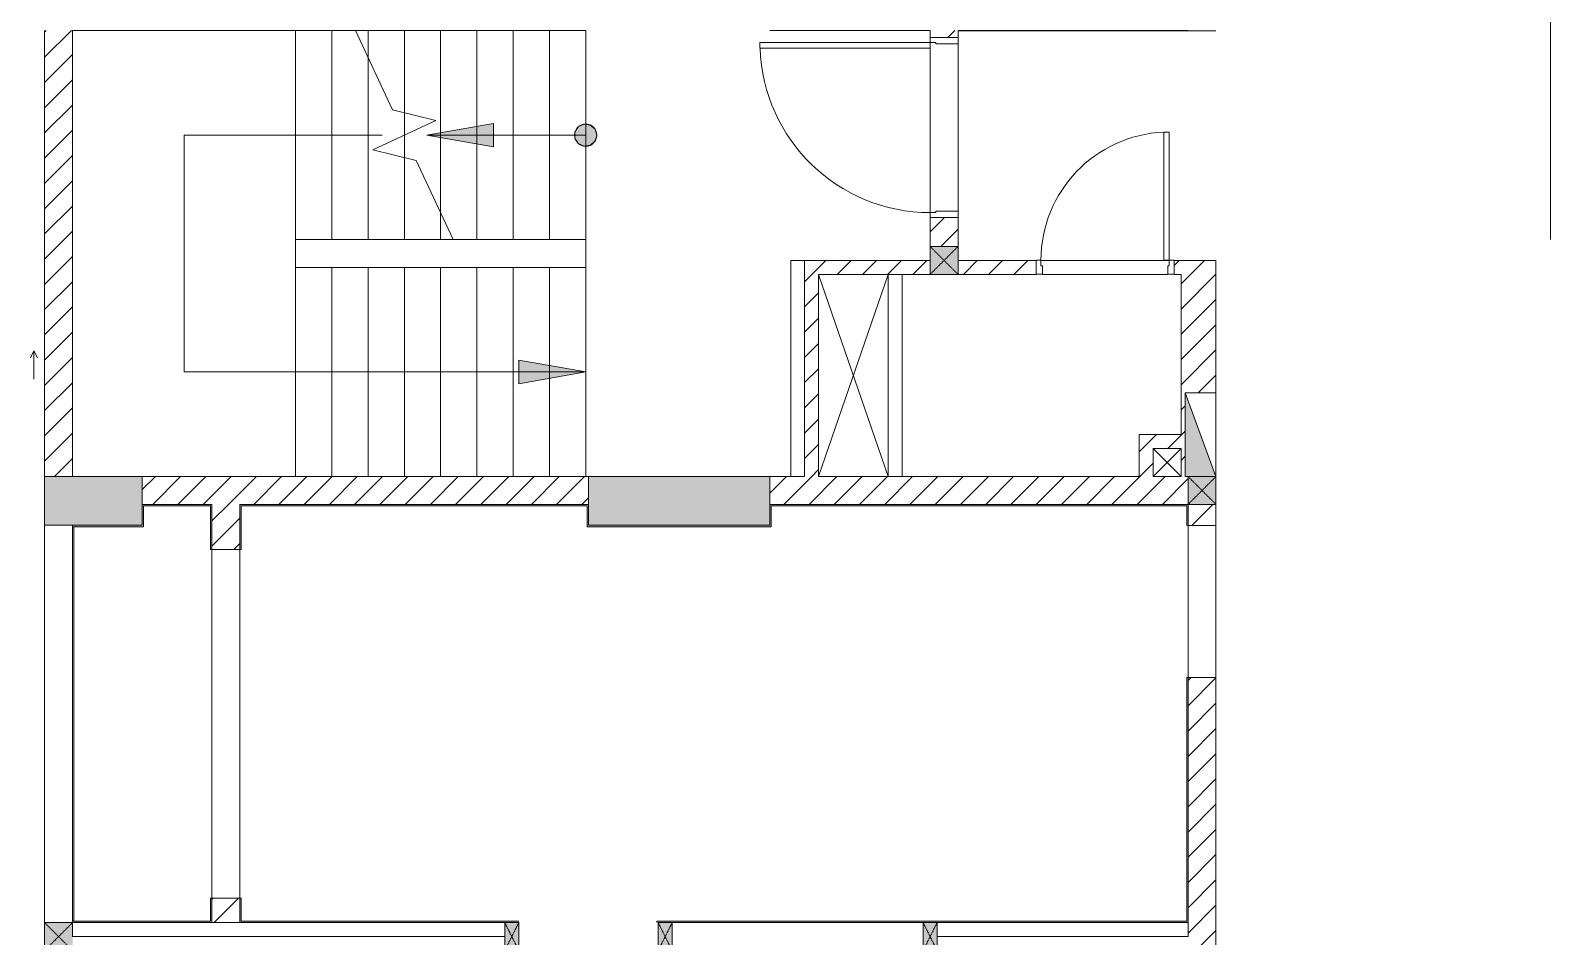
# Model space of a CAD drawing. Header units: millimetres. Extents: x 81424 to 264319, y 405 to 78637.
# Drawn here: x 170516 to 181417, y 30537 to 37037 of the extents above; entities that cross this region are included whole.
import ezdxf

# ---------------------------------------------------------------- set-up
doc = ezdxf.new("R2010")
doc.units = ezdxf.units.MM
doc.linetypes.add('IMPORT-Dash _2_', pattern=[6, 3, -3])
for name, color, linetype, lineweight in [('0-2', 130, 'Continuous', 9), ('A-DETL-GENF-7', 130, 'Continuous', 9), ('A-DOOR-FRAM-2', 130, 'Continuous', 9), ('A-FLOR-1', 130, 'Continuous', 9), ('A-GLAZ-2', 130, 'Continuous', 9), ('A-WALL-1', 130, 'Continuous', 9), ('A-WALL-PATT-4', 130, 'Continuous', 9), ('A_1404_dwg-1', 130, 'Continuous', 9), ('E-FIRE', 130, 'Continuous', 9), ('I-WALL', 130, 'Continuous', 9), ('I-WALL-1', 130, 'Continuous', 9), ('S-COLS-1', 130, 'Continuous', 9), ('S-COLS-2', 130, 'Continuous', 9), ('S-COLS-4', 130, 'Continuous', 9), ('S-COLS-9', 130, 'IMPORT-Dash _2_', 9), ('S-COLS-HDLN-1', 130, 'IMPORT-Dash _2_', 9), ('S-STRS', 130, 'Continuous', 9), ('S-STRS-ANNO', 130, 'Continuous', 9), ('S-STRS-MBND', 130, 'Continuous', 9)]:
    doc.layers.add(name, color=color, linetype=linetype, lineweight=lineweight)
pattern_1 = [(45, (0, 0), (-90.50967, 90.50967), [])]

# ---------------------------------------------------------------- blocks, each defined once
blk = doc.blocks.new('A_1404_dwg_NCV_TKTC_KET CAU_rvt-1-TKTC_MB HOÀN THIỆN SÀN TẦNG 3-4-4819833-KeyPlan-CH4')
at = {"layer": 'S-COLS-1'}
for points in [[(34353, 33487), (34353, 33837), (33653, 33837), (33653, 33487), (33853, 33487)], [(37553, 33487), (38853, 33487), (38853, 33837), (37553, 33837), (37553, 33627)]]:
    blk.add_hatch(color=256, dxfattribs=at).paths.add_polyline_path(points)
at = {"layer": 'A-FLOR-1'}
for p, q in [((37533, 35536), (37533, 33837)), ((39703, 33837), (39203, 33837))]:
    blk.add_line(p, q, dxfattribs=at)
at = {"layer": 'A-FLOR-1', "flags": 128}
blk.add_lwpolyline([(40003, 35730), (40003, 36950)], close=True, dxfattribs=at)
blk.add_lwpolyline([(39103, 35387), (40003, 35387), (39003, 35387), (39003, 33837)], dxfattribs=at)
at = {"layer": 'S-COLS-2', "flags": 128}
for points in [[(34353, 33637), (34353, 33837), (33653, 33837), (33653, 33487), (33853, 33487)], [(38853, 33637), (38853, 33837), (37553, 33837), (37553, 33637)]]:
    blk.add_lwpolyline(points, dxfattribs=at)
blk = doc.blocks.new('A_1404_dwg_G1_SOF - BO TRU - 100x200-746114-TKTC_MB HOÀN THIỆN SÀN TẦNG 3-4-4819846-KeyPlan-CH4')
at = {"layer": 'S-COLS-1'}
blk.add_hatch(color=256, dxfattribs=at).paths.add_polyline_path([(49953, 40037), (49953, 40237), (49853, 40237), (49853, 40037)])
at = {"layer": 'S-COLS-1', "flags": 128}
blk.add_lwpolyline([(49853, 40037), (49853, 40237), (49953, 40237), (49953, 40037)], close=True, dxfattribs=at)
at = {"layer": 'S-COLS-HDLN-1'}
for p, q in [((49953, 40037), (49853, 40237)), ((49853, 40037), (49953, 40237))]:
    blk.add_line(p, q, dxfattribs=at)
blk = doc.blocks.new('A_1404_dwg_NCV_TKTC_TANG 3 - 4_rvt-1-TKTC_MB HOÀN THIỆN SÀN TẦNG 3-4-4819943-KeyPlan-CH4')
at = {"layer": 'A-WALL-PATT-4'}
for points in [[(34843, 33627), (34843, 33637), (34353, 33637), (34354, 33627), (34363, 33627)], [(34353, 33487), (34363, 33487), (34363, 33627), (34353, 33627)], [(35053, 33627), (37553, 33627), (37553, 33637), (35053, 33637)], [(37553, 33477), (37553, 33627), (37543, 33627), (37543, 33477)], [(38853, 33487), (38863, 33487), (38863, 33637), (38853, 33637), (38853, 33487)], [(38863, 33627), (41843, 33627), (41843, 33637), (38863, 33637)], [(34363, 33477), (34363, 33487), (33853, 33487), (33853, 33477), (34354, 33477)], [(37553, 33477), (38863, 33477), (38863, 33487), (37553, 33487)], [(33863, 30637), (34853, 30638), (34853, 30647), (33853, 30647), (33853, 30637)], [(36953, 30637), (37053, 30638), (37053, 30647), (35053, 30647), (35053, 30637)], [(38153, 30637), (41843, 30637), (41843, 30647), (38043, 30647), (38043, 30637), (38053, 30637)]]:
    blk.add_hatch(color=256, dxfattribs=at).paths.add_polyline_path(points)
h = blk.add_hatch(color=256, dxfattribs=at)
h.paths.add_polyline_path([(34853, 30647), (34853, 30813), (34843, 30812), (34843, 30647)])
h.paths.add_polyline_path([(34843, 33313), (34853, 33313), (34853, 33637), (34843, 33637), (34843, 33627)])
h = blk.add_hatch(color=256, dxfattribs=at)
h.paths.add_polyline_path([(35053, 30647), (35063, 30647), (35063, 30813), (35053, 30812)])
h.paths.add_polyline_path([(35053, 33313), (35063, 33313), (35063, 33627), (35053, 33627)])
h = blk.add_hatch(color=256, dxfattribs=at)
h.paths.add_polyline_path([(41853, 30637), (41853, 32396), (41843, 32395), (41843, 30637)])
h.paths.add_polyline_path([(41853, 33486), (41853, 33637), (41843, 33637), (41843, 33486)])
at = {"layer": 'A-FLOR-1'}
blk.add_line((41853, 32396), (41853, 33486), dxfattribs=at)
at = {"layer": 'A-FLOR-1', "flags": 128}
blk.add_lwpolyline([(42053, 32396), (42053, 33486), (41853, 33486), (41853, 32396)], close=True, dxfattribs=at)
blk.add_lwpolyline([(35053, 33313), (34853, 33313), (34853, 30813), (35053, 30813), (35053, 33313), (35053, 30813)], dxfattribs=at)
at = {"layer": 'A-WALL-1'}
for p, q in [((33853, 30637), (33853, 30537)), ((36953, 30637), (33853, 30637)), ((39953, 30637), (38153, 30637)), ((33853, 30537), (36953, 30537))]:
    blk.add_line(p, q, dxfattribs=at)
at = {"layer": 'A-WALL-1', "flags": 128}
blk.add_lwpolyline([(40053, 30537), (41853, 30537), (41853, 30637), (40053, 30637)], dxfattribs=at)
at = {"layer": 'I-WALL'}
for p, q in [((33853, 30647), (33853, 33477)), ((33863, 33477), (33863, 30647))]:
    blk.add_line(p, q, dxfattribs=at)
at = {"layer": 'I-WALL-1'}
blk.add_line((38153, 30637), (39953, 30637), dxfattribs=at)
at = {"layer": 'I-WALL-1', "flags": 128}
for points in [[(34353, 33487), (33853, 33487), (33853, 33477), (34363, 33477), (34363, 33487), (34363, 33627), (34843, 33627), (34843, 33313), (34853, 33313), (34853, 33637), (34843, 33637), (34353, 33637), (34353, 33627)], [(38863, 33637), (38853, 33637), (38853, 33487), (37553, 33487), (37553, 33627), (37553, 33637), (35053, 33637), (35053, 33627), (35053, 33313), (35063, 33313), (35063, 33627), (37543, 33627), (37543, 33477), (37553, 33477), (38863, 33477), (38863, 33487), (38863, 33627), (41843, 33627), (41843, 33486), (41853, 33486), (41853, 33637), (41843, 33637)]]:
    blk.add_lwpolyline(points, close=True, dxfattribs=at)
for points in [[(40053, 30637), (41843, 30637), (41853, 30637), (41853, 32396), (41843, 32396), (41843, 30647), (38043, 30647), (38043, 30637)], [(33853, 30637), (34853, 30637), (34853, 30647), (34853, 30813), (34843, 30813), (34843, 30647)], [(37053, 30647), (35063, 30647), (35063, 30813), (35053, 30813), (35053, 30647), (35053, 30637), (36953, 30637)], [(34843, 30647), (33853, 30647), (33853, 30637)]]:
    blk.add_lwpolyline(points, dxfattribs=at)
for p in [(-12900, -9600), (-11800, -9600), (-9900, -9600)]:
    blk.add_blockref('A_1404_dwg_G1_SOF - BO TRU - 100x200-746114-TKTC_MB HOÀN THIỆN SÀN TẦNG 3-4-4819846-KeyPlan-CH4', p)
blk = doc.blocks.new('A_1404_dwg_FD_01 - FD_01-1200x2200mm-1787917-TKTC_MB HOÀN THIỆN SÀN TẦNG 3-4-4819960-KeyPlan-CH4')
at = {"layer": 'A-DETL-GENF-7', "flags": 128}
blk.add_lwpolyline([(38783, 36950), (40003, 36950), (40003, 36910), (38783, 36910)], close=True, dxfattribs=at)
at = {"layer": 'A-DETL-GENF-7'}
blk.add_arc((40003, 36950), 1220, 181.8789, 270, dxfattribs=at)
at = {"layer": 'A-DOOR-FRAM-2', "flags": 128}
for points in [[(40043, 36950), (40043, 36940), (40203, 36940), (40203, 36985), (40003, 36985), (40003, 36950)], [(40043, 35730), (40003, 35730), (40003, 35695), (40203, 35695), (40203, 35740), (40043, 35740)]]:
    blk.add_lwpolyline(points, close=True, dxfattribs=at)
blk = doc.blocks.new('A_1404_dwg_FD_02 - FD_03 - FD_03-KY THUAT-900x2200mm-801878-TKTC_MB HOÀN THIỆN SÀN TẦNG 3-4-4819963-KeyPlan-CH4')
at = {"layer": 'A-DETL-GENF-7', "flags": 128}
blk.add_lwpolyline([(45473, 51797), (44553, 51797), (44553, 51837), (45473, 51837)], close=True, dxfattribs=at)
at = {"layer": 'A-DETL-GENF-7'}
blk.add_arc((44553, 51797), 920, 2.4919, 90, dxfattribs=at)
at = {"layer": 'A-DOOR-FRAM-2', "flags": 128}
for points in [[(44513, 52717), (44553, 52717), (44553, 52752), (44453, 52752), (44453, 52707), (44513, 52707)], [(44513, 51797), (44513, 51807), (44453, 51807), (44453, 51762), (44553, 51762), (44553, 51797)]]:
    blk.add_lwpolyline(points, close=True, dxfattribs=at)
blk = doc.blocks.new('A_1404_dwg_G1_SOF - BO TRU - 200x200-V11-TKTC_MB HOÀN THIỆN SÀN TẦNG 3-4-4819990-KeyPlan-CH4')
at = {"layer": 'S-COLS-9'}
blk.add_hatch(color=256, dxfattribs=at).paths.add_polyline_path([(42053, 25437), (42053, 25637), (41853, 25637), (41853, 25437)])
at = {"layer": 'S-COLS-4', "flags": 128}
blk.add_lwpolyline([(41853, 25637), (41853, 25437), (42053, 25437), (42053, 25637)], dxfattribs=at)
at = {"layer": 'S-COLS-HDLN-1'}
for p, q in [((42053, 25637), (41853, 25437)), ((41853, 25637), (42053, 25437))]:
    blk.add_line(p, q, dxfattribs=at)
blk = doc.blocks.new('A_1404_dwg_G1_SOF - BO TRU - 200x200-3054293-TKTC_MB HOÀN THIỆN SÀN TẦNG 3-4-4819986-KeyPlan-CH4')
at = {"layer": 'S-COLS-9'}
blk.add_hatch(color=256, dxfattribs=at).paths.add_polyline_path([(41853, 71512), (42053, 71512), (42052, 71712), (41853, 71712)])
at = {"layer": 'S-COLS-4', "flags": 128}
blk.add_lwpolyline([(42053, 71712), (41853, 71712), (41853, 71512), (42053, 71512)], close=True, dxfattribs=at)
at = {"layer": 'S-COLS-HDLN-1'}
for p, q in [((42053, 71712), (41853, 71512)), ((41853, 71712), (42053, 71512))]:
    blk.add_line(p, q, dxfattribs=at)
blk = doc.blocks.new('A_1404_dwg_G1_SOF - BO TRU - 200x200-V8-TKTC_MB HOÀN THIỆN SÀN TẦNG 3-4-4819987-KeyPlan-CH4')
at = {"layer": 'S-COLS-9'}
blk.add_hatch(color=256, dxfattribs=at).paths.add_polyline_path([(46553, 71512), (46753, 71512), (46753, 71712), (46553, 71712), (46553, 71512)])
at = {"layer": 'S-COLS-4', "flags": 128}
blk.add_lwpolyline([(46753, 71712), (46553, 71712), (46553, 71512), (46753, 71512)], dxfattribs=at)
at = {"layer": 'S-COLS-HDLN-1'}
for p, q in [((46753, 71712), (46553, 71512)), ((46553, 71712), (46753, 71512))]:
    blk.add_line(p, q, dxfattribs=at)
blk = doc.blocks.new('A_1404_dwg_1_FAMILY RVT - W01-WxH 1000x3200-3541590-TKTC_MB HOÀN THIỆN SÀN TẦNG 3-4-4820047-KeyPlan-CH4')
at = {"layer": 'A-GLAZ-2'}
blk.add_line((33576, 34739), (33576, 34536), dxfattribs=at)
at = {"layer": 'A-GLAZ-2', "flags": 128}
blk.add_lwpolyline([(33551, 34688), (33576, 34739), (33602, 34688)], dxfattribs=at)
blk = doc.blocks.new('A_1404_dwg_40_HY_FIX_FS-FH_FHR_R19_Scale 1_300 - FH _ FHR-4760871-TKTC_MB HOÀN THIỆN SÀN TẦNG 3-4-4820053-KeyPlan-CH4')
at = {"layer": 'E-FIRE'}
blk.add_hatch(color=256, dxfattribs=at).paths.add_polyline_path([(41852, 33837), (42053, 33837), (41833, 34437), (41833, 33837)])
at = {"layer": 'A-DETL-GENF-7', "flags": 128}
for points in [[(41833, 33837), (42053, 33837), (41833, 34437)], [(42053, 34437), (41833, 34437), (41833, 33837), (42053, 33837)]]:
    blk.add_lwpolyline(points, close=True, dxfattribs=at)
blk = doc.blocks.new('A_1404_dwg-4819832-KeyPlan-CH4')
at = {"layer": 'A-WALL-PATT-4'}
h = blk.add_hatch(dxfattribs=at)
h.set_pattern_fill('FP_29', color=256, style=0, pattern_type=2)
h.set_pattern_definition(pattern_1)
h.paths.add_polyline_path([(33853, 33837), (33853, 37037), (33653, 37037), (33653, 33837)])
h = blk.add_hatch(dxfattribs=at)
h.set_pattern_fill('FP_29', color=256, style=0, pattern_type=2)
h.set_pattern_definition(pattern_1)
h.paths.add_polyline_path([(40203, 35487), (40203, 35695), (40003, 35695), (40003, 35487)])
h.paths.add_polyline_path([(40203, 36985), (40203, 37037), (40003, 37037), (40003, 36985)])
h = blk.add_hatch(dxfattribs=at)
h.set_pattern_fill('FP_29', color=256, style=0, pattern_type=2)
h.set_pattern_definition(pattern_1)
h.paths.add_polyline_path([(39103, 33837), (39203, 33837), (39203, 35387), (39103, 35387), (39103, 35287)])
h = blk.add_hatch(dxfattribs=at)
h.set_pattern_fill('FP_29', color=256, style=0, pattern_type=2)
h.set_pattern_definition(pattern_1)
h.paths.add_polyline_path([(41803, 35287), (41803, 35387), (41753, 35387), (41753, 35287)])
h.paths.add_polyline_path([(39409, 35287), (40003, 35287), (40003, 35387), (39203, 35387), (39203, 35287)])
h.paths.add_polyline_path([(40203, 35287), (40763, 35287), (40763, 35387), (40203, 35387)])
h = blk.add_hatch(dxfattribs=at)
h.set_pattern_fill('FP_29', color=256, style=0, pattern_type=2)
h.set_pattern_definition(pattern_1)
h.paths.add_polyline_path([(41803, 33837), (41833, 33837), (41833, 34437), (42053, 34437), (42053, 35387), (41803, 35387), (41803, 34038)])
h = blk.add_hatch(dxfattribs=at)
h.set_pattern_fill('FP_29', color=256, style=0, pattern_type=2)
h.set_pattern_definition(pattern_1)
h.paths.add_polyline_path([(41503, 33837), (41603, 33837), (41603, 34138), (41503, 34138), (41503, 34038)])
h = blk.add_hatch(dxfattribs=at)
h.set_pattern_fill('FP_29', color=256, style=0, pattern_type=2)
h.set_pattern_definition(pattern_1)
h.paths.add_polyline_path([(41803, 34038), (41803, 34138), (41603, 34138), (41603, 34038)])
h = blk.add_hatch(dxfattribs=at)
h.set_pattern_fill('FP_29', color=256, style=0, pattern_type=2)
h.set_pattern_definition(pattern_1)
h.paths.add_polyline_path([(34353, 33637), (37553, 33637), (37553, 33837), (34353, 33837)])
h = blk.add_hatch(dxfattribs=at)
h.set_pattern_fill('FP_29', color=256, style=0, pattern_type=2)
h.set_pattern_definition(pattern_1)
h.paths.add_polyline_path([(41833, 33637), (41853, 33637), (41852, 33837), (38853, 33837), (38853, 33637), (41803, 33637)])
h = blk.add_hatch(dxfattribs=at)
h.set_pattern_fill('FP_29', color=256, style=0, pattern_type=2)
h.set_pattern_definition(pattern_1)
h.paths.add_polyline_path([(35053, 30638), (35053, 30812), (34853, 30812), (34853, 30638)])
h.paths.add_polyline_path([(34853, 33313), (35053, 33313), (35053, 33637), (34853, 33637), (34853, 33627)])
h = blk.add_hatch(dxfattribs=at)
h.set_pattern_fill('FP_29', color=256, style=0, pattern_type=2)
h.set_pattern_definition(pattern_1)
h.paths.add_polyline_path([(42053, 29587), (42053, 32395), (41853, 32395), (41853, 29587)])
h.paths.add_polyline_path([(41853, 33486), (42053, 33486), (42053, 33637), (41853, 33637), (41853, 33609)])
at = {"layer": 'S-STRS-ANNO'}
for points in [[(36873, 36201), (36873, 36370), (36393, 36286), (36478, 36271)], [(37521, 36206), (37573, 36219), (37602, 36249), (37610, 36295), (37600, 36329), (37563, 36359), (37517, 36363), (37480, 36346), (37456, 36302), (37456, 36262), (37487, 36222), (37517, 36208)], [(37053, 34502), (37533, 34587), (37053, 34672)]]:
    blk.add_hatch(color=256, dxfattribs=at).paths.add_polyline_path(points)
h = blk.add_hatch(color=256, dxfattribs=at)
h.paths.add_polyline_path([(37512, 36208), (37512, 36211), (37493, 36216)])
h.paths.add_polyline_path([(37567, 36214), (37573, 36216), (37569, 36216)])
h.paths.add_polyline_path([(37600, 36244), (37602, 36246), (37601, 36246)])
h.paths.add_polyline_path([(37610, 36295), (37610, 36306), (37603, 36319)])
h.paths.add_polyline_path([(37563, 36359), (37543, 36363), (37553, 36360)])
at = {"layer": '0-2'}
blk.add_line((41603, 34038), (41803, 33838), dxfattribs=at)
at = {"layer": '0-2', "flags": 128}
for points in [[(39203, 35287), (39703, 33837), (39203, 33837), (39703, 35287)], [(41803, 34037), (41603, 33837), (41803, 33837)]]:
    blk.add_lwpolyline(points, dxfattribs=at)
at = {"layer": 'A-FLOR-1'}
for p, q in [((42053, 37035), (40203, 37035)), ((40203, 36940), (40203, 35740)), ((40798, 35387), (41718, 35387)), ((41708, 35287), (40808, 35287)), ((42053, 33637), (42053, 29587))]:
    blk.add_line(p, q, dxfattribs=at)
at = {"layer": 'A-WALL-1'}
for p, q in [((44453, 39237), (44453, 35537)), ((33653, 37037), (33653, 33837)), ((33853, 33837), (33853, 37037)), ((39703, 33837), (39703, 35287)), ((39803, 35287), (39803, 33837)), ((33653, 33837), (33853, 33837)), ((34353, 33837), (34353, 33637)), ((37553, 33837), (34353, 33837)), ((37553, 33637), (37553, 33837)), ((42053, 33486), (42053, 33637)), ((33653, 30637), (33653, 33487)), ((35053, 30812), (34853, 30812)), ((34853, 30638), (35053, 30638))]:
    blk.add_line(p, q, dxfattribs=at)
at = {"layer": 'A-WALL-1', "flags": 128}
for points in [[(38853, 37037), (40003, 37037), (40003, 36985), (40203, 36985), (40203, 37037), (41853, 37037)], [(40203, 35487), (40203, 35695), (40003, 35695), (40003, 35487)], [(40003, 35387), (39103, 35387), (39103, 33837), (38853, 33837), (38853, 33637)], [(42053, 34437), (42053, 35387), (41753, 35387), (41753, 35287), (41803, 35287), (41803, 34138), (41503, 34138), (41503, 33837), (39203, 33837), (39203, 35287), (40003, 35287)], [(40203, 35287), (40763, 35287), (40763, 35387), (40203, 35387)], [(42403, 25637), (42403, 29587), (42053, 29587), (42053, 32395), (41853, 32395)]]:
    blk.add_lwpolyline(points, dxfattribs=at)
blk.add_lwpolyline([(41803, 34038), (41803, 33837), (41603, 33837), (41603, 34038)], close=True, dxfattribs=at)
at = {"layer": 'S-STRS'}
for p, q in [((35453, 37036), (33853, 37036)), ((36753, 35536), (36753, 37036)), ((37013, 35536), (37013, 37036)), ((35713, 35337), (35713, 33837)), ((35973, 35337), (35973, 33837)), ((36233, 35337), (36233, 33837)), ((36493, 35337), (36493, 33837)), ((36753, 35337), (36753, 33837)), ((37013, 35337), (37013, 33837)), ((37273, 35337), (37273, 33837))]:
    blk.add_line(p, q, dxfattribs=at)
at = {"layer": 'S-STRS', "flags": 128}
for points in [[(35453, 33837), (35453, 35337), (35453, 35536), (35453, 37036), (35713, 37036)], [(35453, 35536), (35713, 35536), (35973, 35536), (36233, 35536), (36493, 35536), (36493, 35728), (36493, 37036)], [(37273, 37036), (37533, 37036), (37533, 35536), (37273, 35536), (37273, 37036), (37013, 37036), (36753, 37036), (36493, 37036), (36233, 37036), (35973, 37036), (35883, 37036), (35713, 37036), (35713, 35536)], [(35973, 35536), (35973, 36843), (35973, 37036)], [(36233, 35536), (36233, 36125), (36233, 36286), (36233, 36446), (36233, 37036)], [(37273, 35536), (37013, 35536), (36753, 35536), (36582, 35536), (36493, 35536)], [(35453, 35337), (35713, 35337), (35973, 35337), (36233, 35337), (36493, 35337), (36753, 35337), (37013, 35337), (37273, 35337), (37533, 35337), (37533, 33837)]]:
    blk.add_lwpolyline(points, dxfattribs=at)
at = {"layer": 'S-STRS-ANNO', "flags": 128}
for points in [[(36873, 36201), (36873, 36370), (36393, 36286)], [(37521, 36206), (37566, 36213), (37600, 36242), (37613, 36286), (37600, 36329), (37566, 36358), (37521, 36365), (37480, 36346), (37456, 36308), (37456, 36263), (37480, 36225)]]:
    blk.add_lwpolyline(points, close=True, dxfattribs=at)
for points in [[(36073, 36286), (35973, 36286), (35713, 36286), (35453, 36286), (34653, 36286), (34653, 34587), (35453, 34587), (35713, 34587), (35973, 34587), (36233, 34587), (36493, 34587), (36753, 34587), (37013, 34587), (37273, 34587), (37533, 34587), (37053, 34502)], [(37533, 36286), (37273, 36286), (37013, 36286), (36753, 36286), (36493, 36286), (36393, 36286)], [(37533, 34587), (37053, 34672), (37053, 34502)]]:
    blk.add_lwpolyline(points, dxfattribs=at)
at = {"layer": 'S-STRS-ANNO'}
blk.add_circle((37533, 36286), 80, dxfattribs=at)
at = {"layer": 'S-STRS-MBND', "flags": 128}
blk.add_lwpolyline([(35883, 37036), (36148, 36467), (36459, 36391), (36006, 36180), (36317, 36104), (36582, 35536)], dxfattribs=at)
for name, p in [('A_1404_dwg_NCV_TKTC_KET CAU_rvt-1-TKTC_MB HOÀN THIỆN SÀN TẦNG 3-4-4819833-KeyPlan-CH4', (0, 0)), ('A_1404_dwg_NCV_TKTC_TANG 3 - 4_rvt-1-TKTC_MB HOÀN THIỆN SÀN TẦNG 3-4-4819943-KeyPlan-CH4', (0, 0)), ('A_1404_dwg_FD_01 - FD_01-1200x2200mm-1787917-TKTC_MB HOÀN THIỆN SÀN TẦNG 3-4-4819960-KeyPlan-CH4', (0, 0)), ('A_1404_dwg_G1_SOF - BO TRU - 200x200-3054293-TKTC_MB HOÀN THIỆN SÀN TẦNG 3-4-4819986-KeyPlan-CH4', (-1850, -36225)), ('A_1404_dwg_1_FAMILY RVT - W01-WxH 1000x3200-3541590-TKTC_MB HOÀN THIỆN SÀN TẦNG 3-4-4820047-KeyPlan-CH4', (0, 0)), ('A_1404_dwg_40_HY_FIX_FS-FH_FHR_R19_Scale 1_300 - FH _ FHR-4760871-TKTC_MB HOÀN THIỆN SÀN TẦNG 3-4-4820053-KeyPlan-CH4', (0, 0)), ('A_1404_dwg_G1_SOF - BO TRU - 200x200-V11-TKTC_MB HOÀN THIỆN SÀN TẦNG 3-4-4819990-KeyPlan-CH4', (0, 8200)), ('A_1404_dwg_G1_SOF - BO TRU - 200x200-V8-TKTC_MB HOÀN THIỆN SÀN TẦNG 3-4-4819987-KeyPlan-CH4', (-12900, -41075))]:
    blk.add_blockref(name, p)
at = {"rotation": 90.00000000000001}
blk.add_blockref('A_1404_dwg_FD_02 - FD_03 - FD_03-KY THUAT-900x2200mm-801878-TKTC_MB HOÀN THIỆN SÀN TẦNG 3-4-4819963-KeyPlan-CH4', (93515, -9165), dxfattribs=at)

msp = doc.modelspace()

# ---------------------------------------------------------------- block references
at = {"layer": 'A_1404_dwg-1'}
msp.add_blockref('A_1404_dwg-4819832-KeyPlan-CH4', (136964.6, 0), dxfattribs=at)

doc.saveas('drawing.dxf')
